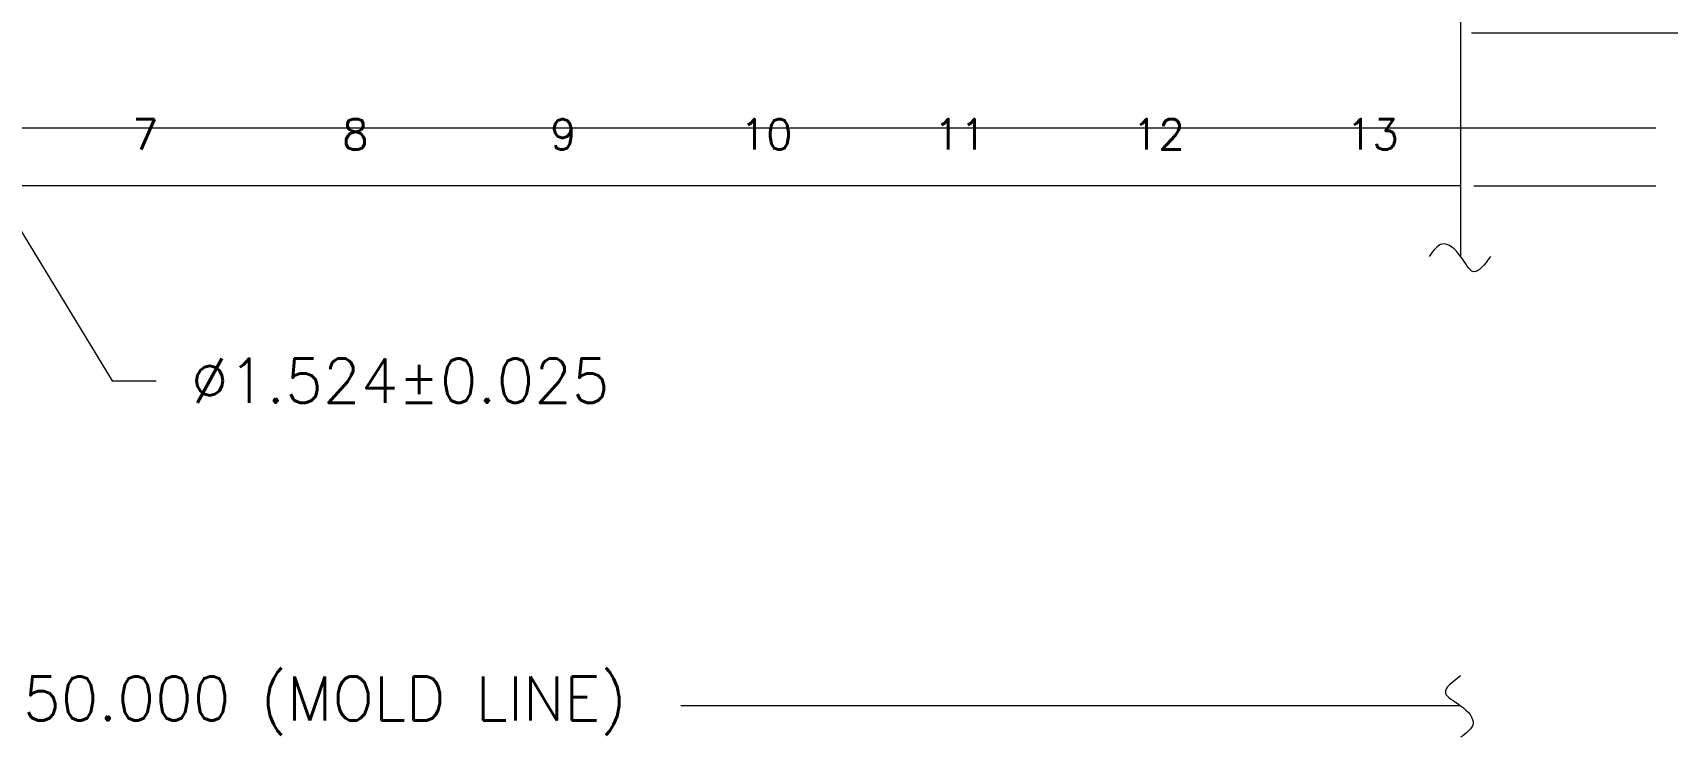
# Model space of a CAD drawing. Header units: millimetres. Extents: x 4544 to 5081, y 1539 to 1788.
# Drawn here: x 4921.99 to 4964.69, y 1667.23 to 1685.62 of the extents above; entities that cross this region are included whole.
import ezdxf

# ---------------------------------------------------------------- set-up
doc = ezdxf.new("R2010")
doc.units = ezdxf.units.MM
doc.layers.add('1', color=7, linetype='Continuous')
doc.layers.add('PKG', color=2, linetype='Continuous')
doc.layers.add('标注线', color=3, linetype='Continuous', lineweight=18)
doc.styles.add('SIMPLEX', font='SIMPLEX')
doc.styles.get("Standard").update_dxf_attribs({"font": ''})
doc.styles.get('Standard').set_extended_font_data('SimSun')

msp = doc.modelspace()

# ---------------------------------------------------------------- linework, layer by layer
at = {"layer": '1', "lineweight": 5}
msp.add_line((4959.2957, 1681.6229), (4883.7957, 1681.6229), dxfattribs=at)
at = {"layer": 'PKG', "color": 6, "lineweight": 5}
msp.add_line((4959.2957, 1761.0301), (4959.2957, 1679.782), dxfattribs=at)
at = {"layer": 'PKG', "lineweight": 5}
for points in [[(4960.0742, 1679.782), (4959.6334, 1679.3825), (4959.2957, 1679.782), (4958.8185, 1680.1046), (4958.4712, 1679.782)], [(4959.2957, 1668.8284), (4958.8961, 1668.3875), (4959.2957, 1668.0498), (4959.6183, 1667.5726), (4959.2957, 1667.2253)]]:
    msp.add_spline(points, degree=3, dxfattribs=at)
at = {"layer": '标注线', "lineweight": 5}
for p, q in [((4959.577, 1685.6229), (4974.34, 1685.6229)), ((4920.3907, 1683.1349), (4964.3932, 1683.1349)), ((4921.0411, 1681.5024), (4924.0692, 1676.5369)), ((4959.6407, 1681.6229), (4964.3932, 1681.6229)), ((4924.0692, 1676.5369), (4925.2192, 1676.5369)), ((4959.2957, 1668.0498), (4938.9187, 1668.0498))]:
    msp.add_line(p, q, dxfattribs=at)

# ---------------------------------------------------------------- texts
at = {"layer": 'PKG', "color": 1, "lineweight": 5, "char_height": 0.8, "attachment_point": 5}
for s, insert in [('{\\Fsimplex|c134;7}', (4924.9291, 1682.9696)), ('{\\Fsimplex|c134;8}', (4930.4217, 1682.9696)), ('{\\Fsimplex|c134;9}', (4935.8497, 1682.9696)), ('{\\Fsimplex|c134;10}', (4941.1552, 1682.9696)), ('{\\Fsimplex|c134;11}', (4946.2158, 1682.9696)), ('{\\Fsimplex|c134;12}', (4951.3989, 1682.9696)), ('{\\Fsimplex|c134;13}', (4956.9901, 1682.9696))]:
    msp.add_mtext(s, dxfattribs=dict(at, insert=insert))
at = {"layer": '标注线', "lineweight": 5, "char_height": 1.15, "attachment_point": 5, "style": 'SIMPLEX'}
for s, insert in [('\\A1;∅1.524±0.025', (4931.5923, 1676.5369)), ('250.000 (MOLD LINE)', (4929.1287, 1668.0498))]:
    msp.add_mtext(s, dxfattribs=dict(at, insert=insert))

doc.saveas('drawing.dxf')
